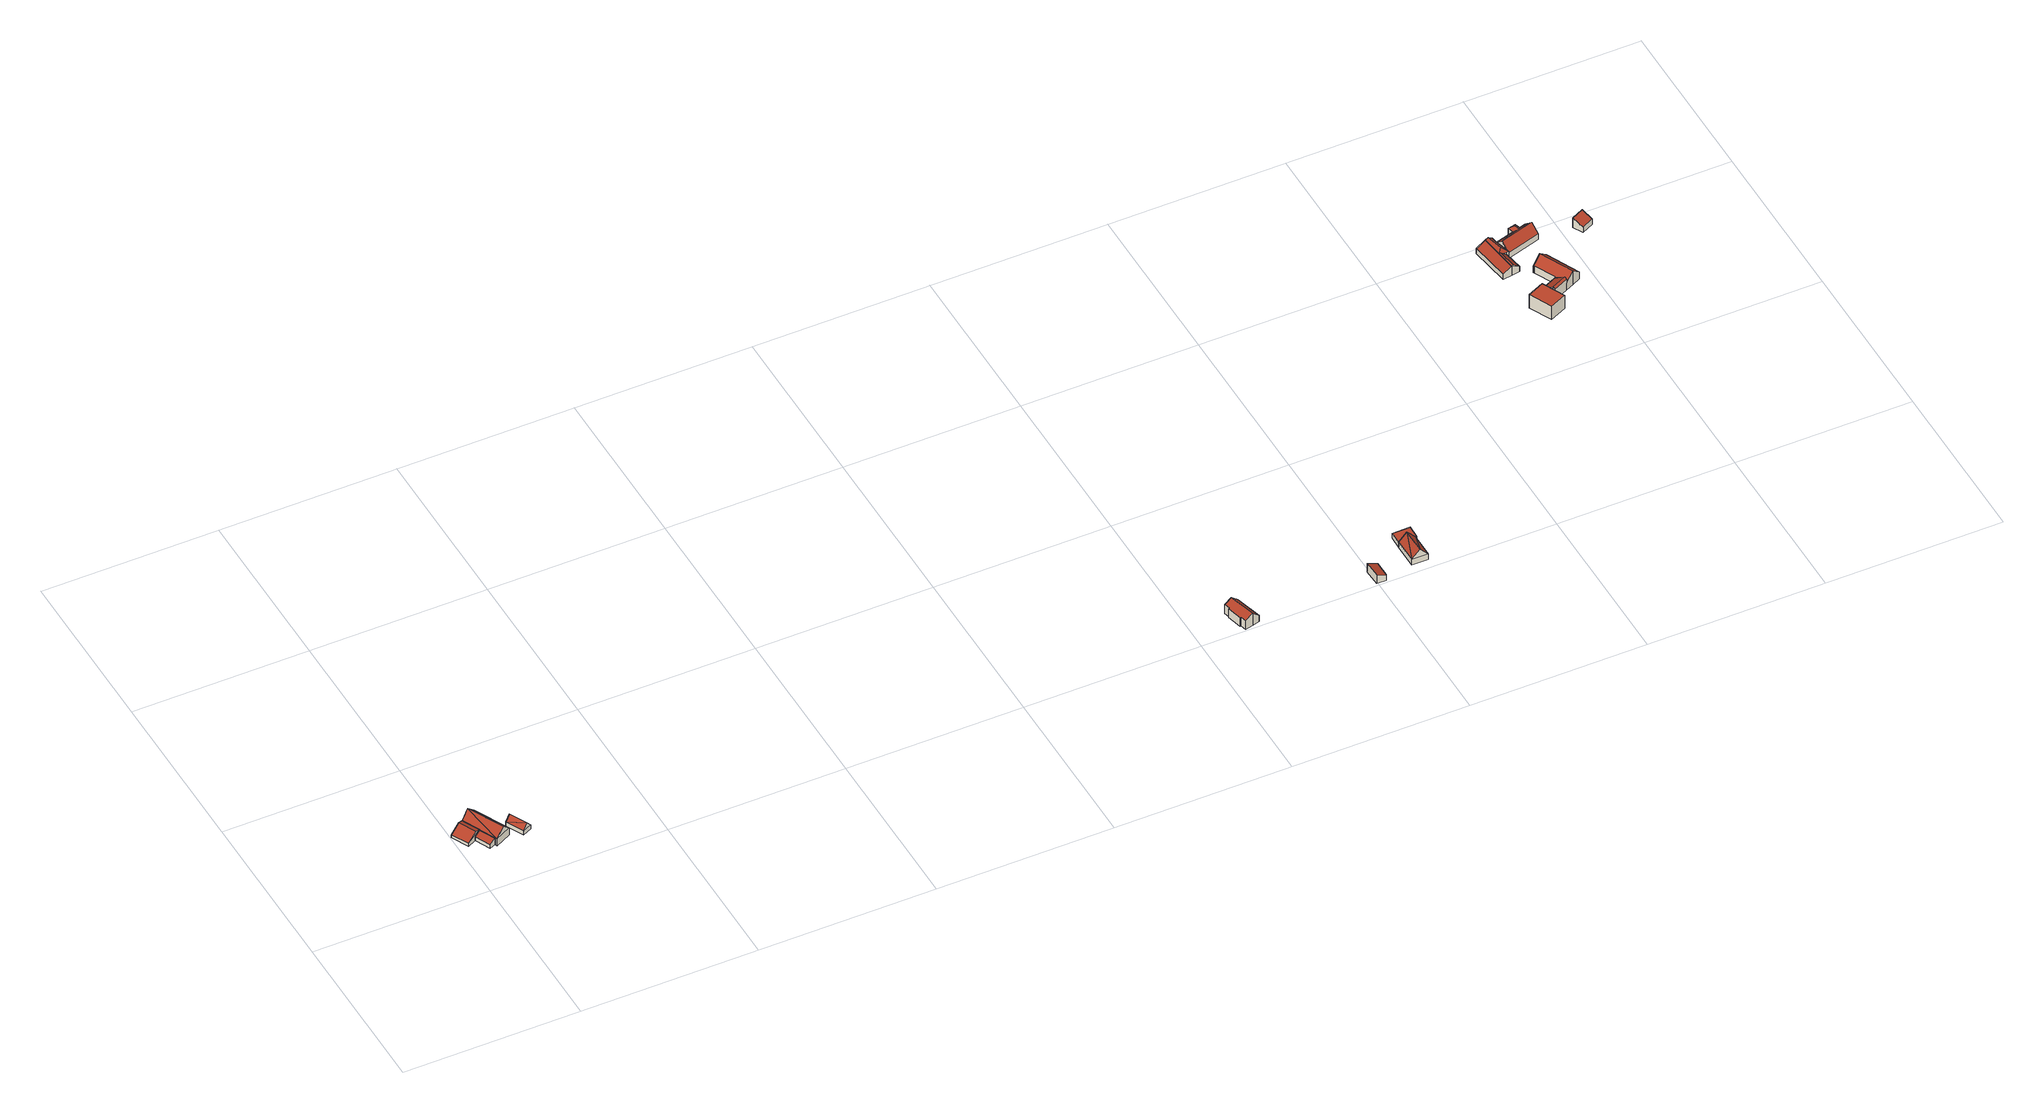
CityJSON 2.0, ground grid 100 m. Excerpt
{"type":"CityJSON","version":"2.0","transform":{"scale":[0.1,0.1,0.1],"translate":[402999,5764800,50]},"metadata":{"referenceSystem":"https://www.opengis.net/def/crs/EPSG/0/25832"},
"CityObjects":{
"building1":{"type":"Building","attributes":{"Gemeindeschluessel":"05515000","Geometrietyp2DReferenz":"3000","function":"31001_2700","roofType":"2100","measuredHeight":4.4},"geometry":[{"type":"Solid","lod":"2","boundaries":[[[[0,1,2,3]],[[4,5,1,0]],[[6,7,5,4]],[[3,2,7,6]],[[4,0,3,6]],[[1,5,7,2]]]],"semantics":{"surfaces":[{"type":"WallSurface"},{"type":"RoofSurface"},{"type":"GroundSurface"}],"values":[[0,0,0,0,1,2]]}}]},
"building2":{"type":"Building","attributes":{"Gemeindeschluessel":"05515000","Geometrietyp2DReferenz":"3000","function":"31001_1000"},"address":[{"country":"Germany","locality":"Münster","thoroughfareNumber":"326","thoroughfareName":"Langenhorster Stiege"}],"children":["building2-1","building2-2"]},
"building2-1":{"type":"BuildingPart","attributes":{"roofType":"3100","measuredHeight":9.27},"parents":["building2"],"geometry":[{"type":"Solid","lod":"2","boundaries":[[[[8,9,10,11]],[[4,12,9,8]],[[0,13,12,4]],[[14,15,16,17]],[[11,10,15,14]],[[11,14,18]],[[19,18,14]],[[18,19,8]],[[17,0,4,8,19]],[[18,8,11]],[[14,17,19]],[[9,12,13,16,15,10]],[[13,0,17,16]]]],"semantics":{"surfaces":[{"type":"WallSurface"},{"type":"RoofSurface"},{"type":"GroundSurface"},{"type":"ClosureSurface"}],"values":[[0,0,0,0,0,1,1,1,1,0,0,2,3]]}}]},
"building2-2":{"type":"BuildingPart","attributes":{"roofType":"3100","measuredHeight":5.56},"parents":["building2"],"geometry":[{"type":"Solid","lod":"2","boundaries":[[[[20,21,13,0,22]],[[23,24,21,20]],[[25,17,16,24,23]],[[22,26,20]],[[23,27,25]],[[25,27,26,22]],[[20,26,27,23]],[[13,21,24,16]],[[17,25,22,0]],[[13,16,17,0]]]],"semantics":{"surfaces":[{"type":"WallSurface"},{"type":"RoofSurface"},{"type":"GroundSurface"},{"type":"ClosureSurface"}],"values":[[0,0,0,0,0,1,1,2,0,3]]}}]},
"building3":{"type":"Building","attributes":{"Gemeindeschluessel":"05515000","Geometrietyp2DReferenz":"3000","function":"31001_2700","roofType":"3100","measuredHeight":6.16},"geometry":[{"type":"Solid","lod":"2","boundaries":[[[[28,29,30,31]],[[32,33,29,28]],[[34,35,33,32]],[[31,30,35,34]],[[28,36,32]],[[34,37,31]],[[37,36,28]],[[28,31,37]],[[34,32,36]],[[36,37,34]],[[29,33,35,30]]]],"semantics":{"surfaces":[{"type":"WallSurface"},{"type":"RoofSurface"},{"type":"GroundSurface"}],"values":[[0,0,0,0,0,0,1,1,1,1,2]]}}]},
"building4":{"type":"Building","attributes":{"Gemeindeschluessel":"05515000","Geometrietyp2DReferenz":"3000","function":"31001_1000","roofType":"3100","measuredHeight":8.14},"address":[{"country":"Germany","locality":"Münster","thoroughfareNumber":"201","thoroughfareName":"Lütke Ladbergen"}],"geometry":[{"type":"Solid","lod":"2","boundaries":[[[[38,39,40,41]],[[42,43,39,38]],[[44,45,43,42]],[[46,47,45,44]],[[48,49,47,46]],[[50,51,49,48]],[[52,53,51,50]],[[54,55,53,52]],[[56,57,55,54]],[[41,40,57,56]],[[50,48,46,44,42,38,41,52]],[[56,54,52,41]],[[39,43,45,47,49,51,53,55,57,40]]]],"semantics":{"surfaces":[{"type":"WallSurface"},{"type":"RoofSurface"},{"type":"GroundSurface"}],"values":[[0,0,0,0,0,0,0,0,0,0,1,1,2]]}}]},
"building5":{"type":"Building","attributes":{"Gemeindeschluessel":"05515000","Geometrietyp2DReferenz":"3000","function":"31001_1310","roofType":"2100","measuredHeight":5.6},"geometry":[{"type":"Solid","lod":"2","boundaries":[[[[58,59,60,61]],[[62,63,59,58]],[[64,65,63,62]],[[66,67,65,64]],[[61,60,67,66]],[[64,62,58,61,66]],[[59,63,65,67,60]]]],"semantics":{"surfaces":[{"type":"WallSurface"},{"type":"RoofSurface"},{"type":"GroundSurface"}],"values":[[0,0,0,0,0,1,2]]}}]},
"building6":{"type":"Building","attributes":{"Gemeindeschluessel":"05515000","Geometrietyp2DReferenz":"3000","function":"31001_1000","roofType":"3100","measuredHeight":8.57},"address":[{"country":"Germany","locality":"Münster","thoroughfareNumber":"200","thoroughfareName":"Lütke Ladbergen"}],"geometry":[{"type":"Solid","lod":"2","boundaries":[[[[68,69,70,71]],[[72,73,69,68]],[[74,75,73,72]],[[71,70,75,74]],[[68,76,72]],[[74,77,71]],[[71,77,76]],[[76,68,71]],[[77,74,72]],[[72,76,77]],[[69,73,75,70]]]],"semantics":{"surfaces":[{"type":"WallSurface"},{"type":"RoofSurface"},{"type":"GroundSurface"}],"values":[[0,0,0,0,0,0,1,1,1,1,2]]}}]},
"building7":{"type":"Building","attributes":{"Gemeindeschluessel":"05515000","Geometrietyp2DReferenz":"3000","function":"51009_1610","roofType":"1000","measuredHeight":3.36},"geometry":[{"type":"Solid","lod":"2","boundaries":[[[[78,79,75,80]],[[81,82,79,78]],[[83,84,82,81]],[[85,70,84,83]],[[80,75,70,85]],[[83,81,78,80,85]],[[79,82,84,70,75]]]],"semantics":{"surfaces":[{"type":"WallSurface"},{"type":"RoofSurface"},{"type":"GroundSurface"}],"values":[[0,0,0,0,0,1,2]]}}]},
"building8":{"type":"Building","attributes":{"Gemeindeschluessel":"05515000","Geometrietyp2DReferenz":"3000","function":"51003_1201","roofType":"1000","measuredHeight":9},"geometry":[{"type":"Solid","lod":"2","boundaries":[[[[86,87,88,89]],[[90,91,87,86]],[[92,93,91,90]],[[89,88,93,92]],[[90,86,89,92]],[[87,91,93,88]]]],"semantics":{"surfaces":[{"type":"WallSurface"},{"type":"RoofSurface"},{"type":"GroundSurface"}],"values":[[0,0,0,0,1,2]]}}]},
"building9":{"type":"Building","attributes":{"Gemeindeschluessel":"05515000","Geometrietyp2DReferenz":"3000","function":"31001_2700","roofType":"2100","measuredHeight":6.2},"geometry":[{"type":"Solid","lod":"2","boundaries":[[[[94,95,96,97]],[[98,99,95,94]],[[100,101,99,98]],[[97,96,101,100]],[[98,94,97,100]],[[95,99,101,96]]]],"semantics":{"surfaces":[{"type":"WallSurface"},{"type":"RoofSurface"},{"type":"GroundSurface"}],"values":[[0,0,0,0,1,2]]}}]},
"building10":{"type":"Building","attributes":{"Gemeindeschluessel":"05515000","Geometrietyp2DReferenz":"3000","function":"51009_1610"},"children":["building10-1","building10-2"]},
"building10-1":{"type":"BuildingPart","attributes":{"roofType":"3100","measuredHeight":6.39},"parents":["building10"],"geometry":[{"type":"Solid","lod":"2","boundaries":[[[[102,103,104,105,106]],[[107,108,109,110]],[[106,105,108,107]],[[107,111,106]],[[106,111,112,102]],[[110,113,112,111,107]],[[104,109,108,105]],[[103,102,114]],[[109,104,103,114,110]],[[112,113,114,102]],[[113,110,114]]]],"semantics":{"surfaces":[{"type":"WallSurface"},{"type":"RoofSurface"},{"type":"GroundSurface"},{"type":"ClosureSurface"}],"values":[[0,0,0,0,1,1,2,0,3,0,3]]}}]},
"building10-2":{"type":"BuildingPart","attributes":{"roofType":"5000","measuredHeight":6.99},"parents":["building10"],"geometry":[{"type":"Solid","lod":"2","boundaries":[[[[115,116,117,118]],[[119,120,116,115]],[[121,122,120,119]],[[123,110,109,122,121]],[[124,125,104,103]],[[126,127,125,124]],[[118,117,127,126]],[[114,113,123,121,128,103]],[[119,115,118,126,128,121]],[[124,103,128,126]],[[116,120,122,109,104,125,127,117]],[[110,123,113]],[[109,110,114,103,104]],[[110,113,114]]]],"semantics":{"surfaces":[{"type":"WallSurface"},{"type":"RoofSurface"},{"type":"GroundSurface"},{"type":"ClosureSurface"}],"values":[[0,0,0,0,0,0,0,1,1,1,2,0,3,3]]}}]},
"building11":{"type":"Building","attributes":{"Gemeindeschluessel":"05515000","Geometrietyp2DReferenz":"3000","function":"31001_1000"},"address":[{"country":"Germany","locality":"Münster","thoroughfareNumber":"474","thoroughfareName":"Langenhorster Stiege"}],"children":["building11-1","building11-2"]},
"building11-1":{"type":"BuildingPart","attributes":{"roofType":"3100","measuredHeight":9.37},"parents":["building11"],"geometry":[{"type":"Solid","lod":"2","boundaries":[[[[129,130,131,132]],[[133,134,130,129]],[[135,136,134,133]],[[137,138,136,135]],[[139,140,138,137]],[[141,142,140,139]],[[143,144,142,141]],[[145,146,144,143]],[[132,131,147,148,149]],[[141,139,137,143]],[[135,133,129,132,149,150,151,145,143,137]],[[130,134,136,138,140,142,144,146,152,147,131]],[[150,149,148]],[[152,151,150,148,147]],[[146,145,151,152]]]],"semantics":{"surfaces":[{"type":"WallSurface"},{"type":"RoofSurface"},{"type":"GroundSurface"},{"type":"ClosureSurface"}],"values":[[0,0,0,0,0,0,0,0,0,1,1,2,0,3,3]]}}]},
"building11-2":{"type":"BuildingPart","attributes":{"roofType":"3100","measuredHeight":8.05},"parents":["building11"],"geometry":[{"type":"Solid","lod":"2","boundaries":[[[[148,147,153,154]],[[155,156,146,145,157]],[[158,159,156,155]],[[160,161,159,158]],[[162,163,161,160]],[[154,153,163,162]],[[155,157,164,158]],[[150,148,154,162,160,158,164]],[[147,152,146,156,159,161,163,153]],[[150,164,151]],[[147,148,150,151,152]],[[145,151,164,157]],[[151,145,146,152]]]],"semantics":{"surfaces":[{"type":"WallSurface"},{"type":"RoofSurface"},{"type":"GroundSurface"},{"type":"ClosureSurface"}],"values":[[0,0,0,0,0,0,1,1,2,0,3,0,3]]}}]},
"building12":{"type":"Building","attributes":{"Gemeindeschluessel":"05515000","Geometrietyp2DReferenz":"3000","function":"31001_1000","roofType":"5000","measuredHeight":8.42},"address":[{"country":"Germany","locality":"Münster","thoroughfareNumber":"476","thoroughfareName":"Langenhorster Stiege"}],"geometry":[{"type":"Solid","lod":"2","boundaries":[[[[165,166,167,168]],[[169,170,166,165]],[[171,172,170,169]],[[173,174,172,171]],[[175,176,174,173]],[[177,178,176,175]],[[179,180,178,177]],[[168,167,180,179]],[[181,179,177,182]],[[177,175,182]],[[182,175,173,181]],[[183,168,179]],[[183,179,181]],[[184,183,181]],[[184,181,173]],[[173,171,184]],[[171,169,184]],[[184,169,165,183]],[[165,168,183]],[[166,170,172,174,176,178,180,167]]]],"semantics":{"surfaces":[{"type":"WallSurface"},{"type":"RoofSurface"},{"type":"GroundSurface"}],"values":[[0,0,0,0,0,0,0,0,1,1,1,1,1,1,1,1,0,1,0,2]]}}]},
"building13":{"type":"Building","attributes":{"Gemeindeschluessel":"05515000","Geometrietyp2DReferenz":"3000","function":"31001_2700","roofType":"2100","measuredHeight":6.49},"geometry":[{"type":"Solid","lod":"2","boundaries":[[[[185,186,187,188]],[[189,190,186,185]],[[191,192,190,189]],[[188,187,192,191]],[[189,185,188,191]],[[186,190,192,187]]]],"semantics":{"surfaces":[{"type":"WallSurface"},{"type":"RoofSurface"},{"type":"GroundSurface"}],"values":[[0,0,0,0,1,2]]}}]}
},
"vertices":[
[136,384,47],[136,384,3],[102,367,3],[102,367,28],[178,295,47],[178,295,3],[144,279,28],[144,279,3],
[184,283,47],[184,283,2],[276,328,2],[276,328,47],[178,295,2],[136,384,2],[177,528,47],[177,528,2],[88,483,2],[88,483,47],[230,306,95],[132,505,95],
[56,344,22],[56,344,2],[136,384,49],[7,441,21],[7,441,2],[88,483,49],[111,372,58],[63,470,58],
[288,392,30],[288,392,3],[338,293,3],[338,293,30],[342,418,30],[342,418,3],[390,318,30],[390,318,3],[315,405,65],[364,306,65],
[4253,7,65],[4253,7,5],[4297,18,5],[4297,18,87],[4244,41,65],[4244,41,5],[4240,40,62],[4240,40,5],[4217,126,62],[4217,126,5],[4222,128,65],[4222,128,5],[4213,162,65],[4213,162,5],[4257,173,87],[4257,173,5],[4300,185,45],[4300,185,5],[4340,30,45],[4340,30,5],
[4991,113,60],[4991,113,5],[4993,16,5],[4993,16,60],[5048,113,39],[5048,113,5],[5048,18,39],[5048,18,5],[5047,13,39],[5047,13,5],
[5304,56,42],[5304,56,5],[5305,203,5],[5305,203,42],[5212,57,42],[5212,57,5],[5213,203,42],[5213,203,5],[5258,56,91],[5259,203,91],
[5214,279,38],[5214,279,5],[5213,203,38],[5315,278,38],[5315,278,5],[5314,203,38],[5314,203,5],[5305,203,38],
[6756,1401,98],[6756,1401,8],[6695,1530,8],[6695,1530,98],[6661,1356,98],[6661,1356,8],[6600,1485,98],[6600,1485,8],
[6579,1732,42],[6579,1732,9],[6630,1739,9],[6630,1739,71],[6545,1965,41],[6545,1965,9],[6600,1972,71],[6600,1972,9],
[6616,1847,70],[6616,1847,69],[6616,1847,10],[6630,1739,10],[6630,1739,69],[6677,1745,44],[6677,1745,10],[6660,1853,10],[6660,1853,45],[6640,1740,74],[6624,1848,74],[6635,1850,65],[6619,1847,68],
[6645,1949,64],[6645,1949,10],[6641,1978,10],[6641,1978,62],[6673,1856,58],[6673,1856,10],[6673,1855,58],[6673,1855,10],[6660,1853,60],[6600,1972,73],[6600,1972,10],[6618,1975,80],[6618,1975,10],[6639,1880,80],
[6738,1702,59],[6738,1702,12],[6793,1584,12],[6793,1584,59],[6737,1701,58],[6737,1701,12],[6735,1705,58],[6735,1705,12],[6783,1728,105],[6783,1728,12],[6830,1750,59],[6830,1750,12],[6919,1559,59],[6919,1559,12],[6872,1537,105],[6872,1537,12],[6825,1514,59],[6825,1514,12],[6793,1583,12],[6793,1583,52],[6793,1583,59],[6798,1573,59],[6820,1527,59],[6820,1527,12],
[6712,1545,12],[6712,1545,52],[6740,1475,83],[6740,1475,12],[6825,1514,83],[6735,1487,92],[6735,1487,12],[6708,1544,51],[6708,1544,12],[6712,1546,51],[6712,1546,12],[6820,1527,92],
[6869,1913,50],[6869,1913,11],[6842,2008,11],[6842,2008,50],[6673,1855,50],[6673,1855,11],[6645,1949,50],[6645,1949,11],[6761,1983,50],[6761,1983,11],[6752,2015,50],[6752,2015,11],[6796,2028,50],[6796,2028,11],[6806,1997,50],[6806,1997,11],[6790,1968,71],[6781,1999,71],[6855,1960,95],[6659,1902,95],
[7063,1915,76],[7063,1915,11],[7092,1858,11],[7092,1858,47],[7133,1949,76],[7133,1949,11],[7161,1891,47],[7161,1891,11]
]}
